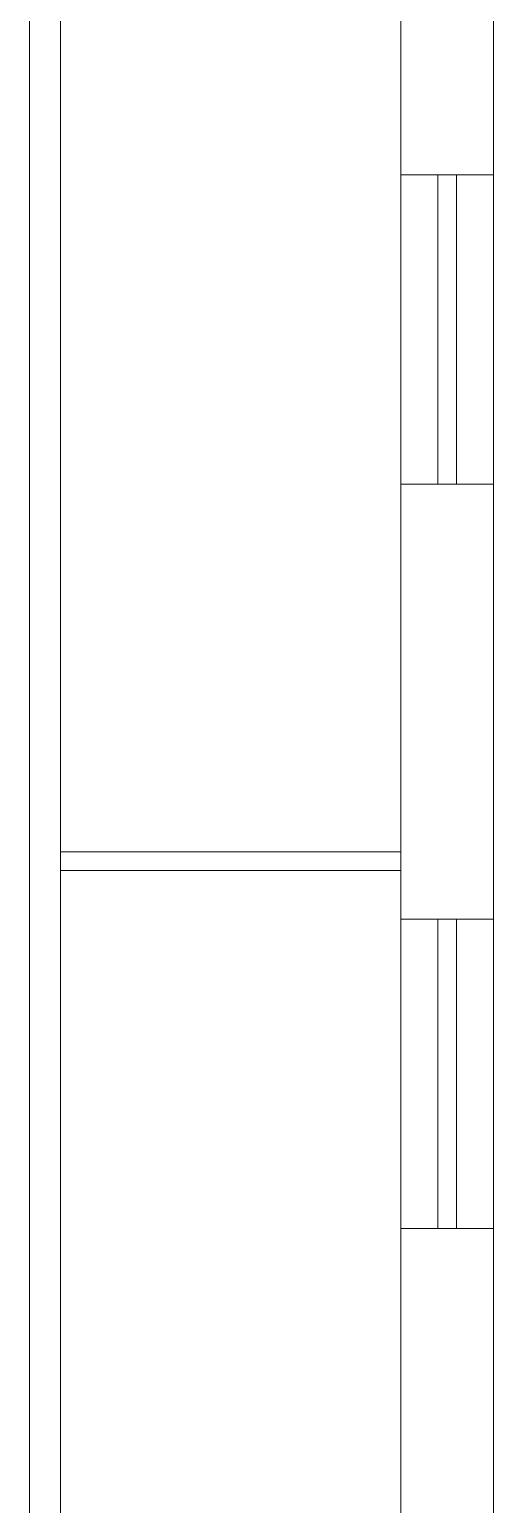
# Model space of a CAD drawing. Header units: millimetres. Extents: x 867 to 1330, y 209 to 507.
# Drawn here: x 1182.211 to 1182.961, y 448.726 to 451.111 of the extents above; entities that cross this region are included whole.
import ezdxf

# ---------------------------------------------------------------- set-up
doc = ezdxf.new("R2010")
doc.units = ezdxf.units.MM
doc.header["$LTSCALE"] = 5
doc.linetypes.add('HIDDEN2', pattern=[4.7625, 3.175, -1.5875])
doc.layers.add('I-ARQ', color=8, linetype='Continuous', lineweight=0)

msp = doc.modelspace()

# ---------------------------------------------------------------- linework, layer by layer
at = {"layer": 'I-ARQ'}
for p, q in [((1182.2107, 456.9225), (1182.2107, 437.7725)), ((1182.2107, 456.9225), (1182.2107, 437.7725)), ((1182.2107, 456.9225), (1182.2107, 437.7725)), ((1182.2607, 456.9225), (1182.2607, 437.7725)), ((1182.2607, 456.9225), (1182.2607, 437.7725)), ((1182.2607, 456.9225), (1182.2607, 437.7725)), ((1182.8107, 452.085), (1182.8107, 447.4475)), ((1182.9607, 451.3769), (1182.9607, 447.4475)), ((1182.8107, 449.7813), (1182.2607, 449.7813)), ((1182.8107, 449.7813), (1182.2607, 449.7813)), ((1182.8107, 449.7813), (1182.2607, 449.7813)), ((1182.8107, 449.7513), (1182.2607, 449.7513)), ((1182.8107, 449.7513), (1182.2607, 449.7513)), ((1182.8107, 449.7513), (1182.2607, 449.7513))]:
    msp.add_line(p, q, dxfattribs=at)
at = {"layer": 'I-ARQ', "linetype": 'HIDDEN2'}
for p, q in [((1182.8107, 450.8762), (1182.9607, 450.8762)), ((1182.8707, 450.3762), (1182.8707, 450.8762)), ((1182.9007, 450.8762), (1182.9007, 450.3762)), ((1182.9607, 450.3762), (1182.8107, 450.3762)), ((1182.8107, 449.6725), (1182.9607, 449.6725)), ((1182.8707, 449.1725), (1182.8707, 449.6725)), ((1182.9007, 449.6725), (1182.9007, 449.1725)), ((1182.8107, 449.1725), (1182.9607, 449.1725))]:
    msp.add_line(p, q, dxfattribs=at)

doc.saveas('drawing.dxf')
